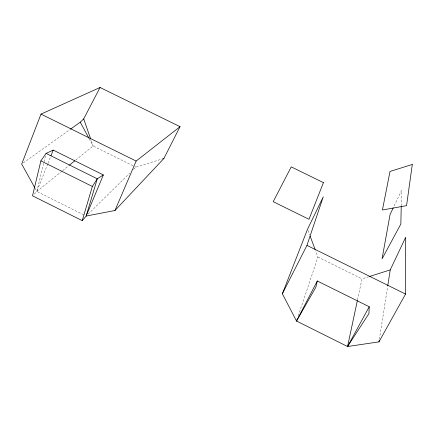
<?xml version="1.0" encoding="UTF-8"?>
<svg xmlns="http://www.w3.org/2000/svg" width="434" height="434" viewBox="0 0 434 434"><rect width="100%" height="100%" fill="white"/><g stroke="black" fill="none" stroke-linecap="round" stroke-linejoin="round"><path stroke-width="0.33" stroke-dasharray="2.17 1.63" d="M401.228 205.873L401.542 190.423L393.519 207.268M379.376 339.214L387.627 286.559M357.513 299.878L361.999 278.861L368.417 276.827M45.445 156.023L36.852 191.454L32.957 195.381M298.234 315.919L317.927 257.091L315.572 250.743M47.773 163.884L36.852 191.454L84.945 215.454M48.022 163.255L50.501 156.989M88.08 214.157L129.603 173.318M133.466 169.515L135.88 167.144L162.018 159.023M62.095 171.072L36.852 191.454L35.241 188.54M62.621 170.649L68.93 165.549M75.766 160.032L93.12 146.014L134.073 166.249M23.344 162.902L69.863 129.614M134.676 166.547L135.88 167.144M317.927 257.091L361.999 278.861M89.263 138.864L93.12 146.014L90.928 139.71M308.031 230.443L309.681 234.886"/><path stroke-width="0.65" d="M282.355 293.802L306.946 245.384L323.259 196.841L307.56 229.174L282.355 293.802L296.52 321.035L347.563 346.511L378.958 341.878L405.551 294.057L405.692 237.224L390.242 269.899L387.73 285.897M401.217 206.541L400.859 224.004L382.056 258.865L390.079 214.488L393.231 207.87M296.948 319.76L296.52 321.035L317.297 280.993L369.231 306.729L368.933 313.581L347.563 346.511L357.372 300.534M378.958 341.878L379.164 340.544M317.297 280.993L315.854 287.248L296.52 321.035M40.883 160.878L32.523 195.815L82.238 220.646L86.149 216.056L103.352 174.94L53.23 150.093L46.08 153.397L40.883 160.878L92.355 186.452L82.238 220.646M103.352 174.94L97.27 178.797L86.149 216.056L114.967 210.495L163.927 158.426L180.05 126.679L100.053 87.489L41.008 114.099L21.7 164.074L34.921 187.96M50.995 155.735L53.23 150.093M114.967 210.495L136.146 161.063L180.05 126.679M70.411 129.224L80.263 122.171L83.697 118.905L100.053 87.489M347.563 346.511L369.231 306.729M92.355 186.452L97.27 178.797L46.08 153.397M69.456 165.126L74.713 160.878M369.057 276.621L390.242 269.899M162.652 158.822L163.927 158.426M41.008 114.099L136.146 161.063M306.946 245.384L405.551 294.057M80.263 122.171L88.943 138.267M310.153 236.15L315.1 249.474M83.697 118.905L90.711 139.081M412.3 164.453L406.56 205.64L382.419 209.991L390.02 171.446L412.3 164.453M323.433 182.622L308.975 219.284L273.208 201.696L291.236 166.878L323.433 182.622"/></g></svg>
